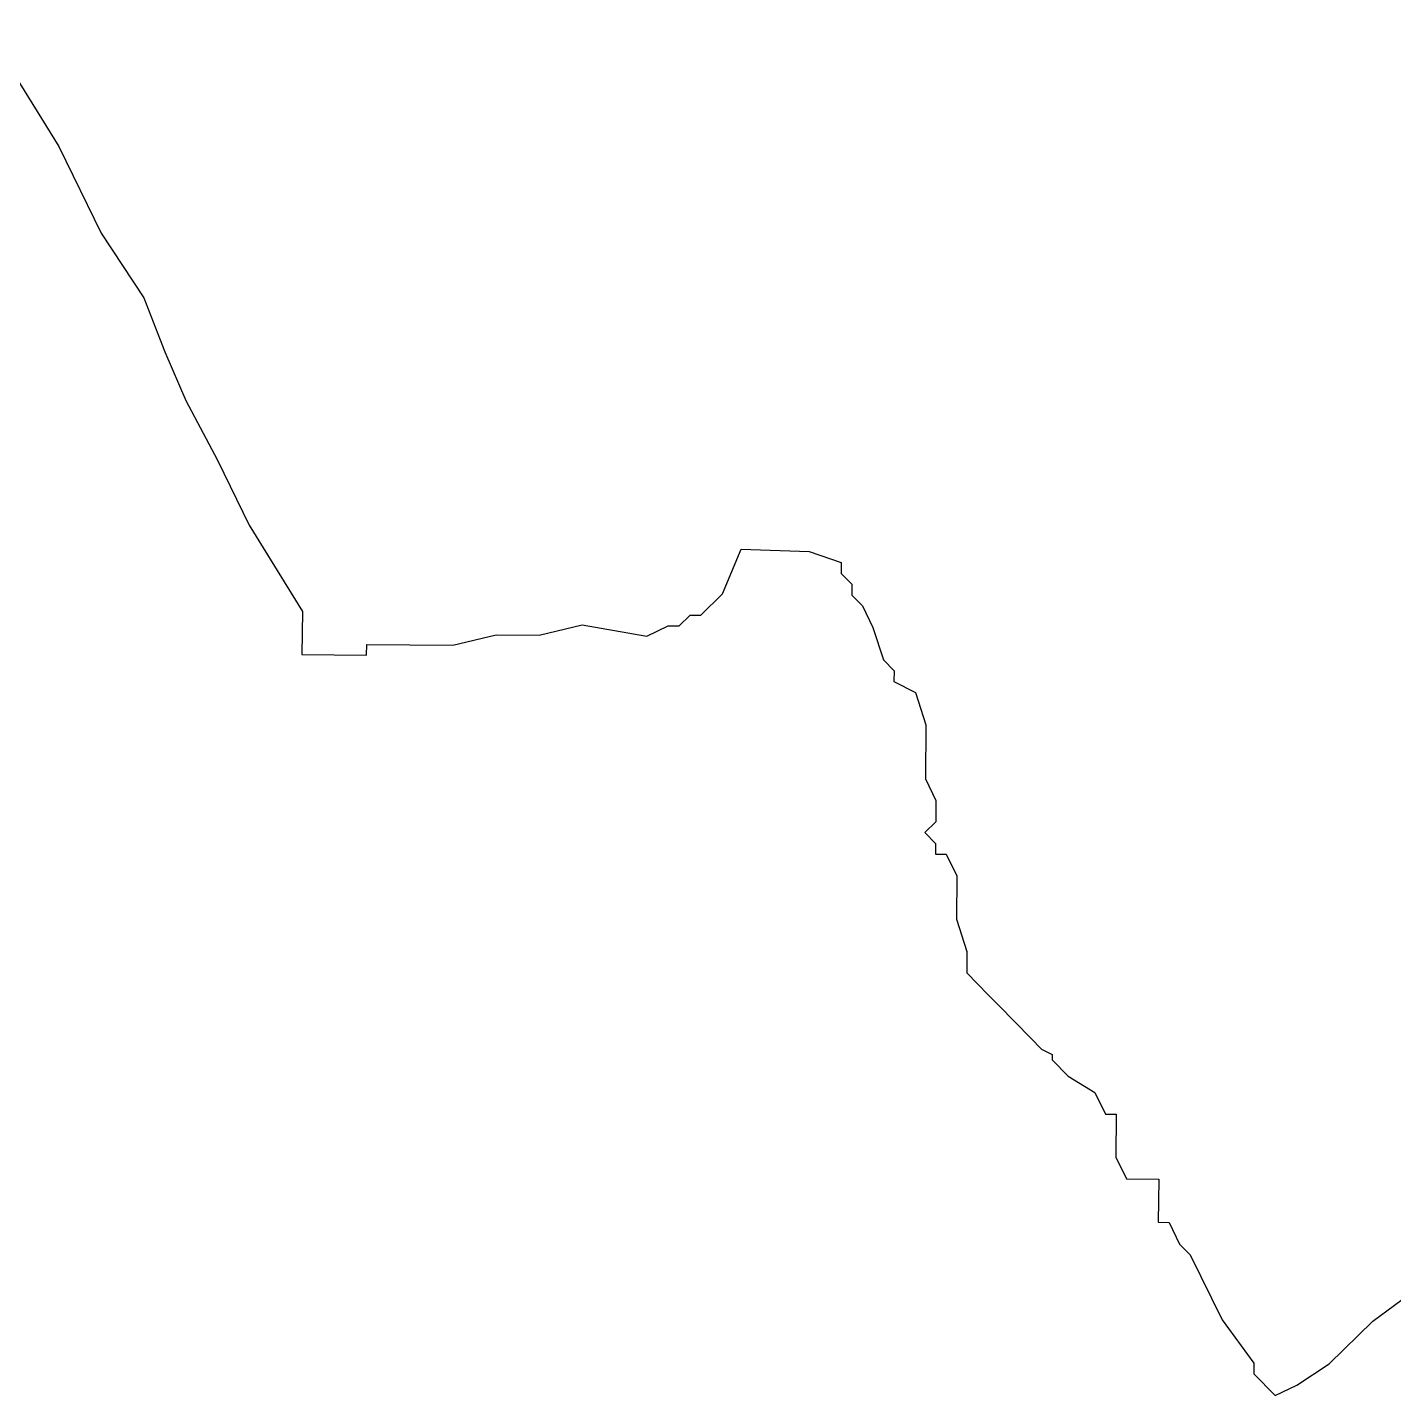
# Model space of a CAD drawing. Header units: metres. Extents: x 278624 to 285174, y 2052055 to 2057200.
# Drawn here: x 280262 to 281899, y 2055357 to 2056997 of the extents above; entities that cross this region are included whole.
import ezdxf

# ---------------------------------------------------------------- set-up
doc = ezdxf.new("R2010")
doc.units = ezdxf.units.M
doc.header["$MEASUREMENT"] = 0
doc.layers.add('VILLAGE BOUNDRY', color=10, linetype='Continuous')

msp = doc.modelspace()

# ---------------------------------------------------------------- linework, layer by layer
at = {"layer": 'VILLAGE BOUNDRY', "flags": 128}
msp.add_lwpolyline([(280210.6, 2056997.4), (280299.6, 2056854.7), (280350.3, 2056750.9), (280401.2, 2056673.1), (280426.4, 2056608.3), (280451.7, 2056550), (280489.8, 2056478.7), (280527.8, 2056400.9), (280591.4, 2056297.1), (280590.9, 2056245.5), (280668.3, 2056244.8), (280668.5, 2056257.6), (280771.7, 2056256.7), (280823.5, 2056269.1), (280875.1, 2056268.7), (280926.8, 2056281.1), (281004.1, 2056267.5), (281030, 2056280.2), (281043, 2056280.1), (281056, 2056292.9), (281068.9, 2056292.7), (281094.9, 2056318.3), (281117.1, 2056372), (281198.6, 2056369), (281237.2, 2056355.8), (281237.1, 2056342.9), (281249.9, 2056329.8), (281249.8, 2056316.9), (281262.6, 2056303.9), (281275.2, 2056278), (281287.8, 2056239.2), (281300.6, 2056226.1), (281300.4, 2056213.2), (281326.2, 2056200.1), (281338.7, 2056161.3), (281338.1, 2056096.7), (281350.8, 2056070.8), (281350.6, 2056045), (281337.5, 2056032.2), (281350.3, 2056019.2), (281350.2, 2056006.3), (281363.1, 2056006.2), (281375.8, 2055980.2), (281375.3, 2055928.6), (281387.9, 2055889.8), (281387.6, 2055864), (281413.2, 2055837.9), (281426, 2055824.9), (281464.4, 2055785.9), (281477.1, 2055772.8), (281490, 2055766.2), (281490, 2055759.8), (281509.1, 2055740.3), (281541.2, 2055720.6), (281553.9, 2055694.7), (281566.8, 2055694.6), (281566.3, 2055643), (281579, 2055617), (281617.7, 2055616.7), (281617.2, 2055565.1), (281630.2, 2055565), (281642.8, 2055539), (281655.5, 2055526.1), (281693.6, 2055448.2), (281731.9, 2055396.3), (281731.8, 2055383.3), (281757.3, 2055357.3), (281783.2, 2055370), (281822.2, 2055395.4), (281874.3, 2055446.6), (281926.2, 2055484.8)], dxfattribs=at)

doc.saveas('drawing.dxf')
